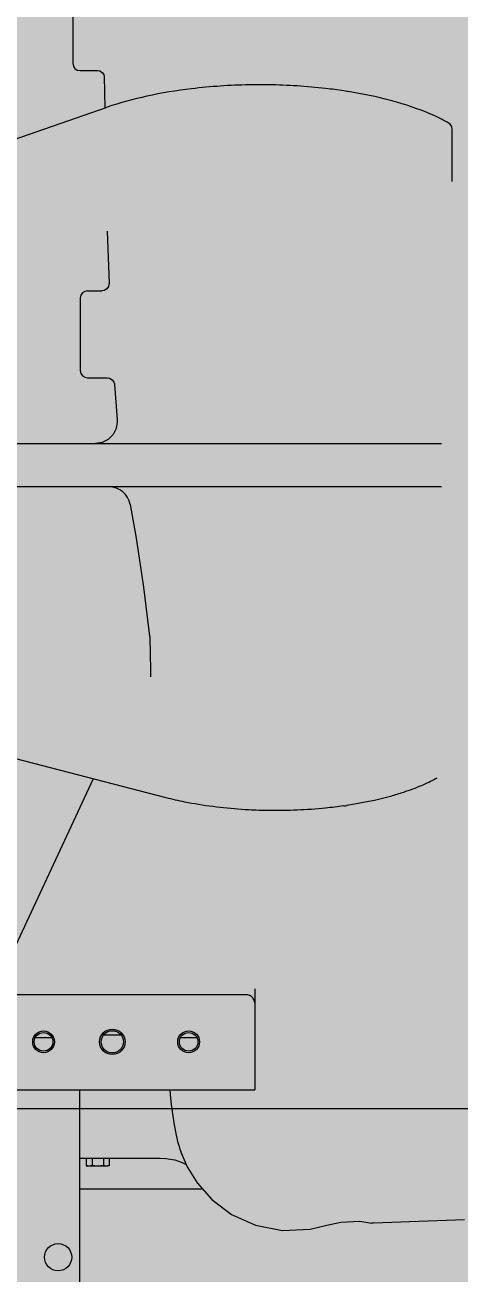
# Model space of a CAD drawing. Extents: x -18489 to 27370, y -8745 to 11880.
# Drawn here: x -14589.6 to -14551.6, y 2435 to 2544.3 of the extents above; entities that cross this region are included whole.
import ezdxf

# ---------------------------------------------------------------- set-up
doc = ezdxf.new("R2010")
doc.units = 0
doc.header["$LTSCALE"] = 100
for name, color, linetype in [('188K-SM-03-F10-MECH-EQ-Y2257103$0$0 Xref', 8, 'Continuous'), ('188K-SM-03-F10-MECH-EQ-Y2257103$0$M-EQU-FOUNDATION', 8, 'Continuous'), ('188K-SM-03-F10-MECH-EQ-Y2257103$0$Micron CUP L10 HVAC EQU$0$M-MECH-EQU', 136, 'Continuous'), ('188K-SM-03-F10-MECH-EQ-Y2257103$0$Micron CUP L10 HVAC EQU$0$M-PHASE1 AREA', 252, 'Continuous')]:
    doc.layers.add(name, color=color, linetype=linetype)

# ---------------------------------------------------------------- blocks, each defined once
blk = doc.blocks.new('188K-SM-03-F10-MECH-EQ-Y2257103$0$Micron CUP L10 HVAC EQU$0$A$C0c53ceb0')
at = {"layer": '188K-SM-03-F10-MECH-EQ-Y2257103$0$Micron CUP L10 HVAC EQU$0$M-PHASE1 AREA'}
for p, q in [((15577.03045, 16298.30742), (15577.03045, 16234.87425)), ((15583.37377, 16228.53093), (15598.6547, 16228.53093)), ((15598.65657, 16228.53229), (15600.51124, 16228.24298)), ((15600.51124, 16228.24298), (15603.00422, 16226.70651)), ((15603.00422, 16226.70651), (15604.25397, 16224.78315)), ((15604.25397, 16224.78315), (15604.53125, 16223.73323)), ((15604.53125, 16223.73323), (15604.54121, 16223.64996)), ((15604.54071, 16223.65455), (15605.02893, 16195.7828)), ((15261.49059, 16077.4099), (15606.95229, 16196.44553)), ((15908.56957, 16131.41745), (15908.56957, 16177.38721)), ((15607.18265, 16088.13635), (15608.66361, 16042.40386)), ((15589.89201, 16035.9478), (15602.36363, 16035.9478)), ((15604.288, 16036.24799), (15602.3633, 16035.94771)), ((15606.65489, 16037.62881), (15604.288, 16036.24799)), ((15608.12781, 16039.68209), (15606.65489, 16037.62881)), ((15608.6435, 16041.65169), (15608.12781, 16039.68209)), ((15608.66376, 16042.40121), (15608.6435, 16041.65169)), ((15608.6627, 16042.42751), (15608.66282, 16042.42448)), ((15583.54869, 16029.60449), (15583.54869, 15966.17131)), ((15589.89201, 15959.82799), (15607.16134, 15959.82799)), ((15607.16185, 15959.82953), (15609.19995, 15959.49068)), ((15609.19995, 15959.49068), (15611.54646, 15958.05221)), ((15611.54646, 15958.05221), (15612.89848, 15956.12016)), ((15612.89848, 15956.12016), (15613.35534, 15954.56973)), ((15613.35534, 15954.56973), (15613.40258, 15954.14723)), ((15613.40278, 15954.14293), (15615.8309, 15923.13972)), ((15613.40288, 15954.14149), (15613.40308, 15954.13875)), ((15614.91616, 15915.46261), (15612.16422, 15910.18635)), ((15615.9035, 15921.32856), (15614.91616, 15915.46261)), ((15615.83478, 15923.14082), (15615.9035, 15921.32856)), ((15607.92244, 15906.02208), (15602.61775, 15903.37455)), ((15612.16422, 15910.18635), (15607.92244, 15906.02208)), ((15333.1901, 15902.4844), (15899.27467, 15902.4844)), ((15602.61775, 15903.37455), (15596.87572, 15902.4876)), ((15899.27477, 15864.42449), (15333.19014, 15864.42449)), ((15627.28642, 15849.04881), (15632.49682, 15819.64922)), ((15632.49682, 15819.64922), (15638.68852, 15776.66846)), ((15638.68852, 15776.66846), (15644.20252, 15734.01287)), ((15644.20173, 15734.02097), (15644.24878, 15733.59473)), ((15644.24878, 15733.59473), (15644.28761, 15732.89881)), ((15644.28764, 15732.89426), (15644.93572, 15704.16707)), ((15644.93572, 15704.16707), (15645.07043, 15698.3229)), ((15645.07047, 15698.3229), (15645.0705, 15698.31489)), ((15658.64458, 15592.58208), (15259.50273, 15695.60986)), ((15594.75236, 15609.07415), (15511.18661, 15429.86683)), ((15895.21654, 15609.64335), (15895.24029, 15609.65636)), ((15816.81608, 15586.04572), (15816.4579, 15586.00364)), ((15816.93153, 15585.92983), (15816.58285, 15585.87741)), ((15736.0417, 15425.53696), (15736.0417, 15337.16793)), ((15521.30041, 15420.46253), (15729.69801, 15420.44519)), ((15558.77274, 15382.58608), (15544.15857, 15382.58608)), ((15619.19229, 15384.86968), (15603.89445, 15384.86968)), ((15685.6391, 15382.58608), (15671.02492, 15382.58608)), ((15493.72696, 15337.16793), (15736.0417, 15337.16793)), ((15583.15068, 15154.35351), (15583.15068, 15337.16793)), ((15661.89856, 15337.16793), (15662.27568, 15332.91532)), ((15662.27568, 15332.91532), (15663.15042, 15324.23409)), ((13383.58898, 15321.00495), (18509.19987, 15321.00495)), ((15663.15042, 15324.23409), (15664.11118, 15316.14962)), ((15664.11118, 15316.14962), (15665.22906, 15308.43177)), ((15665.22906, 15308.43177), (15666.65908, 15300.58611)), ((15666.65908, 15300.58611), (15668.69067, 15292.01837)), ((15668.69067, 15292.01837), (15671.86464, 15282.02603)), ((15671.86464, 15282.02603), (15677.12041, 15269.97101)), ((15583.15068, 15277.54074), (15653.24658, 15277.54074)), ((15588.78536, 15277.54074), (15588.78536, 15270.87389)), ((15588.78536, 15270.87389), (15590.13467, 15270.51235)), ((15607.5788, 15270.51235), (15590.13467, 15270.51235)), ((15593.82105, 15277.54074), (15593.82105, 15270.87389)), ((15603.89242, 15277.54074), (15603.89242, 15270.87389)), ((15608.9281, 15270.87389), (15607.5788, 15270.51235)), ((15608.9281, 15277.54074), (15608.9281, 15270.87389)), ((15653.24803, 15277.54074), (15658.35703, 15277.28878)), ((15658.35703, 15277.28878), (15666.13871, 15275.90623)), ((15666.13871, 15275.90623), (15672.69529, 15273.70877)), ((15672.69529, 15273.70877), (15676.25658, 15271.95235)), ((15677.12041, 15269.97101), (15685.71876, 15255.94095)), ((15690.58097, 15250.4293), (15583.15068, 15250.4293)), ((15685.71876, 15255.94095), (15698.5733, 15241.36943)), ((15698.5733, 15241.36943), (15715.84648, 15228.31993)), ((15715.84648, 15228.31993), (15736.8268, 15218.7764)), ((15736.8268, 15218.7764), (15760.31117, 15214.14422)), ((15784.56821, 15215.21113), (15799.14622, 15218.75566)), ((15799.14611, 15218.75574), (15811.29776, 15221.60107)), ((15811.29776, 15221.60107), (15827.93999, 15222.21833)), ((15827.93999, 15222.21833), (15838.32719, 15220.7264)), ((15839.88388, 15220.58819), (15838.32724, 15220.72645)), ((15919.49876, 15223.3684), (15839.88388, 15220.58819)), ((15760.31117, 15214.14422), (15784.56821, 15215.21113))]:
    blk.add_line(p, q, dxfattribs=at)
for centre, radius in [((15551.43409, 15379.16069), 9.51498), ((15551.43409, 15379.16069), 8.13213), ((15611.54337, 15379.16069), 11.10081), ((15611.54337, 15379.16069), 9.71796), ((15678.30044, 15379.16069), 9.51498), ((15678.30044, 15379.16069), 8.13213), ((15564.12073, 15190.82759), 11.89372)]:
    blk.add_circle(centre, radius, dxfattribs=at)
for centre, radius, start, end in [((15583.37377, 16234.87425), 6.34332, 180, 270), ((15749.55365, 15785.78498), 429.82883, 81.04035308, 81.38552539), ((15750.31151, 15790.60656), 424.94806, 80.85889677, 81.04004368), ((15902.22604, 16177.38704), 6.34353, 0.00150957, 61.17503896), ((15589.89201, 16029.60449), 6.34332, 90, 180), ((15589.89201, 15966.17131), 6.34332, 180, 270), ((15608.61074, 15845.39454), 19.02996, 11.07130523, 89.99999272), ((15760.89935, 15957.49285), 375.76414, 278.12416995, 278.52189642), ((15729.69838, 15413.28774), 6.34332, 0, 36.87989059)]:
    blk.add_arc(centre, radius, start, end, dxfattribs=at)
for points, knots in [([(15680.87563, 16212.61189), (15667.73669, 16211.03179), (15642.77295, 16206.95086), (15618.32053, 16200.36269), (15606.95229, 16196.44553)], [0, 0, 0, 0, 0.5239416498, 1, 1, 1, 1]), ([(15748.24074, 16216.06423), (15742.5532, 16216.14795), (15720.05858, 16216.10759), (15697.56108, 16214.6185), (15680.87563, 16212.61189)], [0, 0, 0, 0, 0.252876259, 1, 1, 1, 1]), ([(15813.93561, 16210.76473), (15808.63719, 16211.56745), (15786.8463, 16214.45605), (15764.85899, 16215.81962), (15748.24074, 16216.06423)], [0, 0, 0, 0, 0.2438190511, 1, 1, 1, 1]), ([(15866.07252, 16199.11429), (15862.32994, 16200.27171), (15846.45863, 16204.82108), (15830.25147, 16208.15768), (15817.82147, 16210.15782)], [0, 0, 0, 0, 0.237315929, 1, 1, 1, 1]), ([(15905.29273, 16182.94008), (15902.43943, 16184.51577), (15889.81982, 16190.94611), (15876.48241, 16195.89497), (15866.07252, 16199.11429)], [0, 0, 0, 0, 0.2302568287, 1, 1, 1, 1]), ([(15895.23957, 15609.65632), (15894.54692, 15609.27711), (15891.69034, 15607.74723), (15888.77952, 15606.31925), (15886.55511, 15605.29071)], [0, 0, 0, 0, 0.243695614, 1, 1, 1, 1]), ([(15886.55511, 15605.29071), (15884.96239, 15604.55426), (15878.2497, 15601.58411), (15871.35505, 15599.03311), (15866.05078, 15597.28531)], [0, 0, 0, 0, 0.2390799763, 1, 1, 1, 1]), ([(15680.81576, 15587.73544), (15678.90817, 15588.08329), (15671.47674, 15589.50307), (15664.09278, 15591.17577), (15658.64458, 15592.58208)], [0, 0, 0, 0, 0.2562901483, 1, 1, 1, 1]), ([(15748.21159, 15581.41646), (15742.41571, 15581.49582), (15719.85038, 15582.24737), (15697.32502, 15584.72494), (15680.81576, 15587.73544)], [0, 0, 0, 0, 0.2567298715, 1, 1, 1, 1]), ([(15866.05078, 15597.28531), (15862.30039, 15596.04952), (15846.19303, 15591.20038), (15829.65524, 15587.84882), (15816.93153, 15585.92983)], [0, 0, 0, 0, 0.2348160279, 1, 1, 1, 1]), ([(15814.00191, 15585.49983), (15808.68754, 15584.74115), (15786.85914, 15582.09726), (15764.82652, 15581.18896), (15748.21159, 15581.41646)], [0, 0, 0, 0, 0.24418075, 1, 1, 1, 1]), ([(15729.69801, 15420.44519), (15730.22077, 15420.44534), (15731.53097, 15420.14114), (15733.25639, 15418.89443), (15734.30171, 15417.72099), (15734.77231, 15417.09457)], [0, 0, 0, 0, 0.250324748, 0.6248209422, 1, 1, 1, 1]), ([(15591.30321, 15270.51235), (15590.88135, 15270.51235), (15590.03057, 15270.58049), (15589.19869, 15270.76314), (15588.78536, 15270.87389)], [0, 0, 0, 0, 0.4964392741, 1, 1, 1, 1]), ([(15593.82105, 15270.87389), (15593.40773, 15270.76314), (15592.57585, 15270.58049), (15591.72506, 15270.51235), (15591.30321, 15270.51235)], [0, 0, 0, 0, 0.503560731, 1, 1, 1, 1]), ([(15598.85673, 15270.51235), (15598.01485, 15270.51235), (15596.33046, 15270.57924), (15594.65554, 15270.76209), (15593.82105, 15270.87389)], [0, 0, 0, 0, 0.4999811568, 1, 1, 1, 1]), ([(15603.89242, 15270.87389), (15603.05792, 15270.76209), (15601.38301, 15270.57924), (15599.69862, 15270.51235), (15598.85673, 15270.51235)], [0, 0, 0, 0, 0.5000188483, 1, 1, 1, 1]), ([(15606.41026, 15270.51235), (15605.98841, 15270.51235), (15605.13762, 15270.58049), (15604.30574, 15270.76314), (15603.89242, 15270.87389)], [0, 0, 0, 0, 0.4964392741, 1, 1, 1, 1]), ([(15607.56655, 15270.5931), (15607.47049, 15270.57991), (15607.08676, 15270.5333), (15606.69984, 15270.51235), (15606.41026, 15270.51235)], [0, 0, 0, 0, 0.2508444738, 1, 1, 1, 1]), ([(15608.9281, 15270.87389), (15608.81532, 15270.84367), (15608.3661, 15270.72933), (15607.91012, 15270.64029), (15607.56655, 15270.5931)], [0, 0, 0, 0, 0.2518884729, 1, 1, 1, 1])]:
    blk.add_open_spline(points, degree=3, knots=knots, dxfattribs=at)
blk = doc.blocks.new('188K-SM-03-F10-MECH-EQ-Y2257103$0$Micron CUP L10 HVAC EQU')
at = {"layer": '188K-SM-03-F10-MECH-EQ-Y2257103$0$Micron CUP L10 HVAC EQU$0$M-MECH-EQU'}
blk.add_blockref('188K-SM-03-F10-MECH-EQ-Y2257103$0$Micron CUP L10 HVAC EQU$0$A$C0c53ceb0', (-206166.7, 2082.2), dxfattribs=at)
blk = doc.blocks.new('188K-SM-03-F10-MECH-EQ-Y2257103')
at = {"layer": '188K-SM-03-F10-MECH-EQ-Y2257103$0$M-EQU-FOUNDATION'}
h = blk.add_hatch(dxfattribs=at)
h.set_pattern_fill('AR-CONC', color=256, scale=0.1)
h.set_pattern_definition([(50, (4473.521, 709.199), (18.218467, -1.593909), [1.905, -20.955]), (355, (4473.521, 709.2), (-3.524342, 19.105685), [1.524, -16.764058]), (100.45144, (4475.04, 709.066), (14.694125, 17.511775), [1.619001, -17.809024]), (46.1842, (4473.521, 714.28), (27.107904, -4.204233), [2.8575, -31.4325]), (96.63556, (4475.78, 713.93), (23.740413, 24.742612), [2.428502, -26.71356]), (351.18415, (4473.52, 714.28), (23.740413, 24.742612), [2.285997, -25.145973]), (21, (4476.061, 713.009), (15.161439, -10.22652), [1.905, -20.955]), (326, (4476.061, 713.01), (6.180203, 18.418797), [1.524, -16.764]), (71.45144, (4477.325, 712.157), (21.341642, 8.192277), [1.619001, -17.808994]), (37.5, (4473.5214, 709.199), (0.3088603, 8.4555039), [0, -16.5608, 0, -17.018, 0, -16.8275]), (7.5, (4473.521, 709.199), (6.6819663, 10.0180575), [0, -9.7028, 0, -16.1798, 0, -6.4135]), (327.5, (4467.857, 709.199), (13.5590595, -0.5728744), [0, -6.35, 0, -19.812, 0, -26.289]), (317.5, (4465.317, 709.199), (14.812918, 2.542649), [0, -8.255, 0, -13.1572, 0, -18.669])])
h.paths.add_polyline_path([(-14928.15, 5602.46), (-14278.15, 5602.46), (-14278.15, 1902.46), (-14928.15, 1902.46)], flags=16)
h.paths.add_polyline_path([(-14933.15, 5607.46), (-14273.15, 5607.46), (-14273.15, 1897.46), (-14933.15, 1897.46)])
h = blk.add_hatch(dxfattribs=at)
h.set_pattern_fill('AR-CONC', color=256, scale=0.3)
h.set_pattern_definition([(50, (4473.52, 709.2), (54.6554, -4.78173), [5.715, -62.865]), (355, (4473.52, 709.2), (-10.57303, 57.31705), [4.572, -50.29218]), (100.45144, (4478.076, 708.8), (44.08237, 52.53533), [4.857, -53.42707]), (46.1842, (4473.52, 724.44), (81.32371, -12.6127), [8.5725, -94.2975]), (96.63556, (4480.3, 723.39), (71.22124, 74.22784), [7.2855, -80.14068]), (351.18415, (4473.52, 724.44), (71.22124, 74.22784), [6.858, -75.43792]), (21, (4481.14, 720.63), (45.48432, -30.67956), [5.715, -62.865]), (326, (4481.14, 720.63), (18.54061, 55.25639), [4.572, -50.292]), (71.45144, (4484.93, 718.07), (64.02493, 24.57683), [4.857, -53.42698]), (37.5, (4473.521, 709.2), (0.926581, 25.366512), [0, -49.6824, 0, -51.054, 0, -50.4825]), (7.5, (4473.52, 709.2), (20.0459, 30.054172), [0, -29.1084, 0, -48.5394, 0, -19.2405]), (327.5, (4456.529, 709.2), (40.677179, -1.718623), [0, -19.05, 0, -59.436, 0, -78.867]), (317.5, (4448.91, 709.2), (44.438754, 7.62795), [0, -24.765, 0, -39.4716, 0, -56.007])])
h.paths.add_polyline_path([(-14918.15, 5592.46), (-14288.15, 5592.46), (-14288.15, 1912.46), (-14918.15, 1912.46)])
at = {"layer": '188K-SM-03-F10-MECH-EQ-Y2257103$0$0 Xref', "xscale": 0.1, "yscale": 0.1, "zscale": 0.1}
blk.add_blockref('188K-SM-03-F10-MECH-EQ-Y2257103$0$Micron CUP L10 HVAC EQU', (4473.52, 709.2), dxfattribs=at)

msp = doc.modelspace()

# ---------------------------------------------------------------- block references
msp.add_blockref('188K-SM-03-F10-MECH-EQ-Y2257103', (0, 0))

doc.saveas('drawing.dxf')
